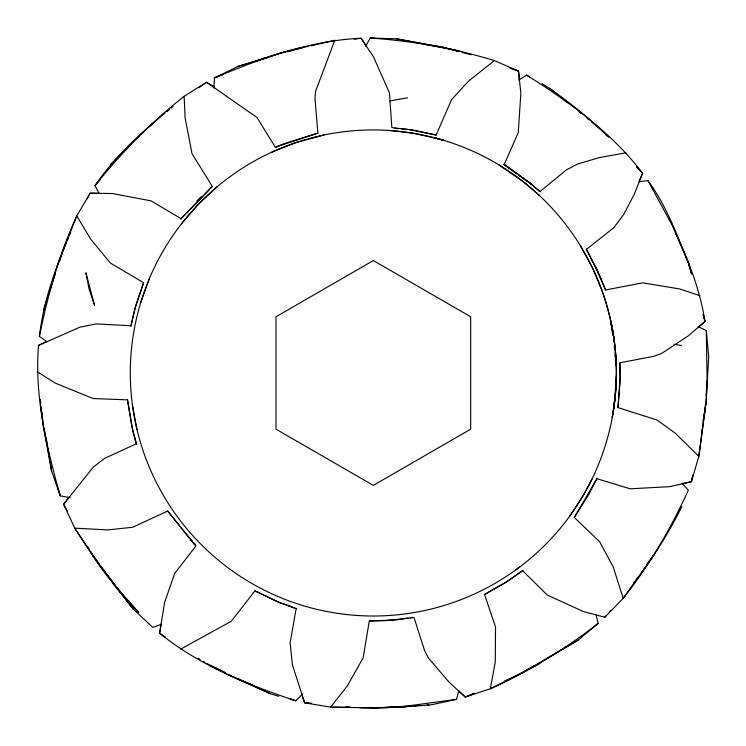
<?xml version="1.0" encoding="UTF-8"?>
<svg xmlns="http://www.w3.org/2000/svg" width="746" height="746" viewBox="0 0 746 746"><rect width="100%" height="100%" fill="white"/><g stroke="black" fill="none" stroke-linecap="round" stroke-linejoin="round"><path stroke-width="1.12" d="M616.364 375.546L615.357 395.203L612.233 417.62L613.902 407.549M70.245 497.675L60.202 495.857C46.634 447.04 34.391 396.48 38.484 345.445L46.821 341.342M698.051 326.627L706.303 330.469L707.124 380.926L706.117 401.376L698.853 456.421L691.383 481.702L669.572 486.681L630.23 488.807L596.931 478.727L574.271 517.454L599.728 541.857L613.184 566.885L623.208 598.301L604.857 617.222L583.232 611.487L547.377 595.112L522.62 570.718L505.49 582.589L484.555 594.497L495.521 627.069L495.279 662.094L490.327 688.8L465.262 697.006L448.803 681.909L428.288 657.813L424.642 650.736L414.039 617.595L385.095 620.719L369.298 620.961L363.125 657.841L347.394 685.826L330.59 707.152L304.61 702.779L301.925 695.113M213.86 88.093L214.447 77.892L238.142 66.375L281.615 52.677L302.037 47.539L287.714 51.763M703.879 417.135L706.117 402.197L708.7 356.719L706.303 330.469M616.252 380.516L613.846 407.931M705.194 408.976L698.853 456.421L675.344 433.24L657.179 420.091L617.986 407.605L620.262 375.247L620.019 362.761L654.167 356.234L661.637 353.464L688.045 336.026L704.998 321.507C700.121 290.763 689.099 261.184 675.568 233.256M705.352 406.729L705.66 402.243M706.117 395.511L706.583 388.778M706.816 385.421L707.124 380.926M617.986 407.605L620.206 380.413L619.572 363.041M613.408 410.813C618.033 381.383 617.175 351.152 610.974 322.011L611.673 327.755M701.632 432.083L701.977 429.78M702.322 427.486L702.844 424.036M703.189 421.732L703.534 419.439M47.007 341.743L39.398 336.418C43.324 302.177 54.99 269.241 68.371 237.62M703.17 420.613L703.534 418.31M703.907 416.007L706.117 402.197M130.867 326.375L134.942 308.564L143.596 282.706L110.361 263.021L90.742 239.205L76.763 215.939L90.07 193.177L112.432 193.54L151.168 200.898L181.026 218.671L212.321 186.463L191.992 153.592L185.073 117.598L184.159 96.271L206.483 82.293L214.596 86.825M161.136 624.085L159.607 633.233C199.378 665.413 247.653 684.716 295.742 700.802L302.885 693.817M39.398 336.418C47.828 295.118 59.046 254.302 76.763 215.939L67.065 240.716M691.383 481.702L692.903 474.978L691.383 481.702L682.31 483.688M359.395 707.562L370.445 707.973L397.217 707.301L430.75 704.905L456.515 699.347L458.865 690.367M43.343 310.383L55.549 273.306M59.848 260.223L64.156 247.131M143.596 282.706L135.819 305.496L130.904 325.76L96.15 323.904L79.953 327.158L38.484 345.445L38.568 347.748M140.621 302.876L149.592 278.053M56.528 267.646L62.431 252.558M63.279 250.404L66.226 242.87M597.07 478.111L588.883 494.43L574.271 517.454M518.806 80.018L526.667 75.122C569.496 102.239 611.692 132.555 642.623 173.277L634.333 194.091L623.731 214.503L613.762 227.689L586.543 249.323L596.138 267.823L605.556 289.998L642.53 282.827L679.597 288.935L699.888 295.649M222.979 74.497L214.447 77.892C261.184 58.3 310.066 40.536 361.12 38.242L373.513 56.864L389.468 92.896L391.837 127.594L412.529 130.018L436.13 135.035L451.591 99.638L468.516 81.137L494.337 60.603L518.517 71.084L520.857 93.287L518.246 132.667L504.212 164.474L531.525 184.253L539.936 191.601L566.522 169.79L577.758 163.989L599.327 157.602L626.062 152.809M636.403 166.517L642.623 173.277L638.921 181.716L647.938 180.635C666.411 205.691 677.293 235.214 688.651 263.935M69.313 235.512L70.711 232.342M681.844 506.581C668.528 533.502 652.293 559.248 633.718 582.915M87.151 198.995L90.07 193.177L99.358 193.419M592.156 478.736L584.015 494.132L569.841 515.98M365.764 46.187L370.202 38.027L396.546 38.82L441.418 46.905L456.878 50.989M638.557 576.565L623.208 598.301C649.496 565.207 670.775 528.606 688.344 490.234L682.189 483.361M641.886 571.837L645.896 566.167M647.23 564.284L655.23 552.945M164.829 113.01C139.008 134.457 113.979 157.686 95.05 185.586L99.171 193.727M180.719 219.193L212.321 186.463M646.446 564.89L654.802 553.7M69.21 496.967L63.606 504.268L74.759 528.149L92.989 556.19L133.515 609.295L152.688 627.377L161.229 624.458M296.787 608.773L279.582 602.582L254.945 590.86L231.307 621.231L180.607 649.188M181.492 223.753L198.52 204.124L217.17 186.742M604.857 617.222L606.349 615.478M609.305 612.018L610.825 610.237M100.281 179.497L95.05 185.586C121.365 152.632 151.037 122.409 184.159 96.271M125.682 149.918L127.92 147.307M196.991 200.954L200.823 197.056M197.093 201.709L201.103 197.699M110.669 164.353L123.855 151.569M125.505 149.974L131.277 144.379M137.879 137.991L139.521 136.387M149.414 126.811L160.325 116.6M197.504 200.916L201.7 196.981M698.769 326.729L704.998 321.507L703.236 314.887M525.585 670.785L577.973 640.255L598.208 623.395L595.961 614.443M523.011 570.354L508.194 580.864L484.555 594.497M166.647 111.574L169.37 109.42M171.179 107.993L172.988 106.557M162.162 115.173L164.922 113.047M166.768 111.62L168.605 110.203M515.999 569.73L519.934 566.811M598.208 623.395C564.806 649.179 528.942 671.652 490.327 688.8L539.759 663.492M199.023 87.655L206.483 82.293L257.006 117.504L275.237 147.158L317.861 133.152L315.008 98.882L315.521 91.404L334.842 40.219L311.194 45.786M534.322 665.721L520.438 673.825L504.678 680.967M546.231 658.774L577.973 640.255M165.36 637.037L159.607 633.233L164.596 602.488L174.648 573.506L195.881 545.988L167.691 511.047L132.629 527.273L107.694 529.912L74.759 528.149L99.395 565.188L113.84 583.894M271.805 152.147L295.155 142.85L323.95 134.998M276.104 147.121L284.226 143.596L317.861 133.152M459.331 691.458L465.262 697.006L472.731 694.004M465.262 697.006L474.68 693.239M257.09 60.958L260.289 59.689M261.352 59.26L280.794 52.947L302.186 47.903M238.142 66.375L267.889 57.61M303.165 47.324L308.835 46.261M389.766 100.962L407.512 97.819M408.015 618.07L396.574 619.87L369.298 620.961M410.3 617.707L412.594 617.352M354.294 39.193L361.12 38.242L366.193 46.019M404.248 706.406L456.515 699.347M404.444 706.732L411.372 706.061M414.832 705.716L418.301 705.38M400.248 707.124L411.773 706.061M414.077 705.856L419.839 705.324M403.288 706.844L385.738 707.404M398.578 706.816L386.12 707.73L372.245 707.581M406.505 706.238L375.07 707.907L330.59 707.152L350.256 707.357M360.486 707.637L366.221 707.581M67.476 511.327L63.606 504.268L93.325 467.061L104.627 458.37L136.248 443.842L133.03 431.785L127.501 399.856L93.11 398.55L55.372 383.146L37.3 371.788M389.487 130.466L413.237 133.226L439.142 139.008M394.392 128.284L399.007 128.685M401.311 128.881L409.395 129.562L436.13 135.035M254.945 590.86L277.549 601.733L296.134 608.689L290.119 642.931L292.404 664.77L304.61 702.779L311.371 703.431M304.61 702.779L311.502 703.45M345.957 706.798L350.545 707.245M373.615 38.372L370.202 38.027C412.286 40.927 453.988 48.238 494.337 60.603M422.441 44.117L424.707 44.443M426.973 44.779L429.239 45.114M431.505 45.45L440.569 46.774L462.072 51.698M674.039 344.26L681.536 345.538M427.141 704.746L428.931 705.054L427.719 704.784M396.546 38.82L451.656 49.395L457.223 51.054M462.399 52.444L471.239 54.784M433.762 137.562L443.889 140.397L435.543 138.029M214.54 667.232L228.724 675.195L270.378 693.724L278.734 696.307M288.124 605.211L290.315 605.976M511.364 68.529L518.517 71.084L519.403 80.316M509.938 68.007L518.517 71.084M253.659 685.583L242.021 680.706M289.271 698.461L295.742 700.802M224.63 672.267L207.099 663.66M239.186 679.093L270.378 693.724M209.794 665.563L225.395 672.892M229.544 674.841L231.624 675.82M233.703 676.799L239.942 679.727M503.625 164.213L531.525 184.253L504.212 164.474M542.062 83.571C565.925 99.134 588.361 117.308 608.745 137.273M198.175 658.317L200.161 659.511M203.136 661.282L205.113 662.476M498.822 164.829L524.102 182.341L539.153 195.284M526.667 75.122L529.52 77.034M564.806 100.589L568.62 103.134M549.597 88.065L566.559 101.792M579.055 111.9L580.836 113.345M587.083 118.4L588.874 119.845M591.55 122.018L594.226 124.181M596.007 125.626L601.369 129.963L606.918 135.791M527.972 181.362L539.936 191.601M637.065 167.449L642.623 173.277M121.719 593.741L133.515 609.295L112.73 583.204L138.765 612.55C121.197 593.294 103.619 573.814 90.257 551.294M187.722 536.16L189.251 537.885M190.79 539.61L192.319 541.335M193.848 543.06L195.387 544.785M167.691 511.047L194.734 544.767M115.22 585.675L116.59 587.456M117.877 589.079L133.515 609.295M90.285 551.229L99.507 564.461M103.666 569.944L105.055 571.781M93.259 556.227L118.661 590.123M586.067 248.912L601.518 279.554M87.245 546.37L89.054 549.326M580.155 245.322L593.005 268.98L601.817 290.119C610.498 314.364 615.413 339.943 616.261 365.68L615.842 362.23M87.319 546.231L89.1 549.233M647.938 180.635L672.09 224.984L688.894 264.028M596.138 267.823L605.556 289.998M136.602 444.411L131.874 426.777L127.501 399.856M40.918 407.465L43.221 426.134L51.605 470.978L60.202 495.857L58.076 488.238M691.691 273.941L688.987 265.044L691.477 273.903M703.105 314.859L704.998 321.507M47.492 445.987L43.939 427.887M613.333 334.656L610.974 322.011L611.72 327.699M132.378 404.742L136.984 429.593M40.834 406.393L41.394 409.796M41.776 412.062L42.158 414.328M46.317 439.254L46.69 441.52M47.073 443.786L47.446 446.052M47.828 448.318L48.77 453.978M49.152 456.244L51.605 470.978M40.396 405.078L42.876 421.042M43.231 423.327L43.585 425.612M612.018 329.974L612.317 332.25M614.266 347.039L614.564 349.315M615.012 352.727L616.056 360.682M615.012 355.338L615.291 357.632M40.433 399.511L40.638 405.264M373.336 260.559L275.992 316.77L275.992 429.174L373.336 485.376L470.679 429.174L470.679 316.77L373.336 260.559M94.565 305.31L89.156 289.336L85.911 272.803L94.565 305.31M611.701 325.554L610.694 320.705L613.818 337.826L611.701 325.554M231.773 570.522A243.037 243.037 0 0 0 615.208 396.788A243.037 243.037 0 0 0 273.027 151.597A243.037 243.037 0 0 0 231.773 570.522"/></g></svg>
